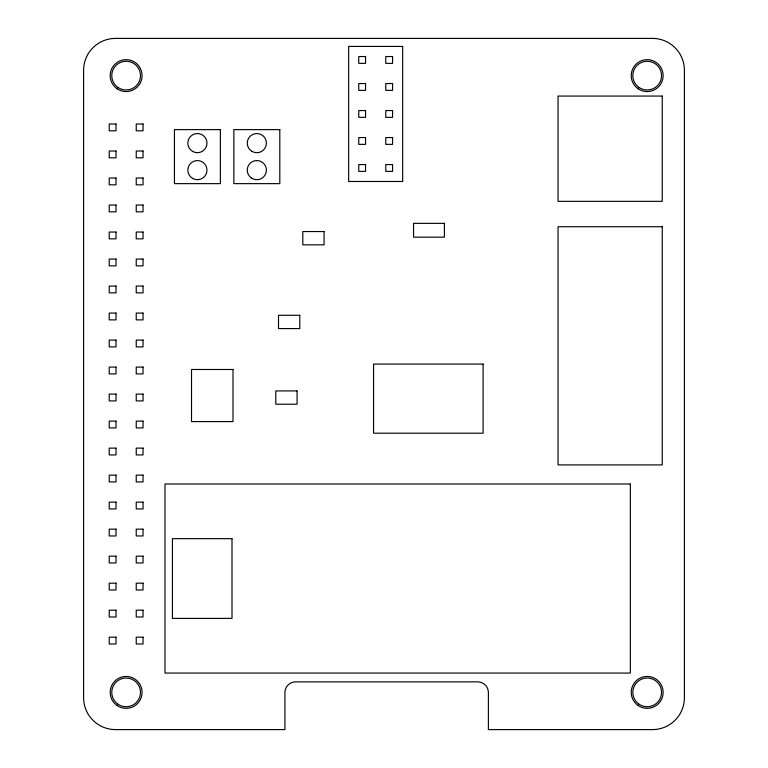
<?xml version="1.0" encoding="UTF-8"?>
<svg xmlns="http://www.w3.org/2000/svg" width="768" height="768" viewBox="0 0 768 768"><rect width="100%" height="100%" fill="white"/><g stroke="black" fill="none" stroke-linecap="round" stroke-linejoin="round"><path stroke-width="1.15" d="M652.502 38.4L115.498 38.4A31.901 31.901 0 0 0 83.597 70.301L83.597 697.699A31.901 31.901 0 0 0 115.498 729.6L284.928 729.6L284.928 692.496A10.637 10.637 0 0 1 295.555 681.869L477.763 681.869A10.637 10.637 0 0 1 488.39 692.496L488.39 729.6L652.502 729.6A31.901 31.901 0 0 0 684.403 697.699L684.403 70.301A31.901 31.901 0 0 0 652.502 38.4M402.672 46.426L348.653 46.426L348.653 181.478L402.672 181.478L402.672 46.426M365.558 56.534L358.752 56.534L358.752 63.341L365.558 63.341L365.558 56.534M392.573 56.534L385.766 56.534L385.766 63.341L392.573 63.341L392.573 56.534M365.558 83.539L358.752 83.539L358.752 90.346L365.558 90.346L365.558 83.539M392.573 83.539L385.766 83.539L385.766 90.346L392.573 90.346L392.573 83.539M662.256 96.067L558.048 96.067L558.048 201.341L662.256 201.341L662.256 96.067M365.558 110.554L358.752 110.554L358.752 117.36L365.558 117.36L365.558 110.554M392.573 110.554L385.766 110.554L385.766 117.36L392.573 117.36L392.573 110.554M116.026 124.003L109.219 124.003L109.219 130.81L116.026 130.81L116.026 124.003M143.04 124.003L136.234 124.003L136.234 130.81L143.04 130.81L143.04 124.003M220.378 129.619L174.442 129.619L174.442 183.638L220.378 183.638L220.378 129.619M279.802 129.619L233.856 129.619L233.856 183.638L279.802 183.638L279.802 129.619M365.558 137.558L358.752 137.558L358.752 144.365L365.558 144.365L365.558 137.558M392.573 137.558L385.766 137.558L385.766 144.365L392.573 144.365L392.573 137.558M116.026 151.008L109.219 151.008L109.219 157.814L116.026 157.814L116.026 151.008M143.04 151.008L136.234 151.008L136.234 157.814L143.04 157.814L143.04 151.008M365.558 164.573L358.752 164.573L358.752 171.379L365.558 171.379L365.558 164.573M392.573 164.573L385.766 164.573L385.766 171.379L392.573 171.379L392.573 164.573M116.026 178.022L109.219 178.022L109.219 184.829L116.026 184.829L116.026 178.022M143.04 178.022L136.234 178.022L136.234 184.829L143.04 184.829L143.04 178.022M116.026 205.037L109.219 205.037L109.219 211.834L116.026 211.834L116.026 205.037M143.04 205.037L136.234 205.037L136.234 211.834L143.04 211.834L143.04 205.037M444.403 223.354L413.558 223.354L413.558 237.178L444.403 237.178L444.403 223.354M662.256 226.714L558.048 226.714L558.048 464.909L662.256 464.909L662.256 226.714M324.077 231.552L302.813 231.552L302.813 244.848L324.077 244.848L324.077 231.552M116.026 232.042L109.219 232.042L109.219 238.848L116.026 238.848L116.026 232.042M143.04 232.042L136.234 232.042L136.234 238.848L143.04 238.848L143.04 232.042M116.026 259.056L109.219 259.056L109.219 265.862L116.026 265.862L116.026 259.056M143.04 259.056L136.234 259.056L136.234 265.862L143.04 265.862L143.04 259.056M116.026 286.061L109.219 286.061L109.219 292.867L116.026 292.867L116.026 286.061M143.04 286.061L136.234 286.061L136.234 292.867L143.04 292.867L143.04 286.061M116.026 313.075L109.219 313.075L109.219 319.882L116.026 319.882L116.026 313.075M143.04 313.075L136.234 313.075L136.234 319.882L143.04 319.882L143.04 313.075M299.77 315.283L278.506 315.283L278.506 328.579L299.77 328.579L299.77 315.283M116.026 340.08L109.219 340.08L109.219 346.886L116.026 346.886L116.026 340.08M143.04 340.08L136.234 340.08L136.234 346.886L143.04 346.886L143.04 340.08M483.101 364.08L373.565 364.08L373.565 433.2L483.101 433.2L483.101 364.08M116.026 367.094L109.219 367.094L109.219 373.901L116.026 373.901L116.026 367.094M143.04 367.094L136.234 367.094L136.234 373.901L143.04 373.901L143.04 367.094M232.992 369.485L191.52 369.485L191.52 421.594L232.992 421.594L232.992 369.485M297.072 390.912L275.798 390.912L275.798 404.208L297.072 404.208L297.072 390.912M116.026 394.099L109.219 394.099L109.219 400.906L116.026 400.906L116.026 394.099M143.04 394.099L136.234 394.099L136.234 400.906L143.04 400.906L143.04 394.099M116.026 421.114L109.219 421.114L109.219 427.92L116.026 427.92L116.026 421.114M143.04 421.114L136.234 421.114L136.234 427.92L143.04 427.92L143.04 421.114M116.026 448.118L109.219 448.118L109.219 454.925L116.026 454.925L116.026 448.118M143.04 448.118L136.234 448.118L136.234 454.925L143.04 454.925L143.04 448.118M116.026 475.133L109.219 475.133L109.219 481.939L116.026 481.939L116.026 475.133M143.04 475.133L136.234 475.133L136.234 481.939L143.04 481.939L143.04 475.133M630.336 483.994L164.995 483.994L164.995 673.056L630.336 673.056L630.336 483.994M116.026 502.138L109.219 502.138L109.219 508.944L116.026 508.944L116.026 502.138M143.04 502.138L136.234 502.138L136.234 508.944L143.04 508.944L143.04 502.138M116.026 529.152L109.219 529.152L109.219 535.958L116.026 535.958L116.026 529.152M143.04 529.152L136.234 529.152L136.234 535.958L143.04 535.958L143.04 529.152M231.994 538.646L172.435 538.646L172.435 618.403L231.994 618.403L231.994 538.646M116.026 556.166L109.219 556.166L109.219 562.963L116.026 562.963L116.026 556.166M143.04 556.166L136.234 556.166L136.234 562.963L143.04 562.963L143.04 556.166M116.026 583.171L109.219 583.171L109.219 589.978L116.026 589.978L116.026 583.171M143.04 583.171L136.234 583.171L136.234 589.978L143.04 589.978L143.04 583.171M116.026 610.186L109.219 610.186L109.219 616.992L116.026 616.992L116.026 610.186M143.04 610.186L136.234 610.186L136.234 616.992L143.04 616.992L143.04 610.186M116.026 637.19L109.219 637.19L109.219 643.997L116.026 643.997L116.026 637.19M143.04 637.19L136.234 637.19L136.234 643.997L143.04 643.997L143.04 637.19M192.624 178.416A9.571 9.571 0 0 0 206.976 170.131A9.571 9.571 0 0 0 192.624 161.846A9.571 9.571 0 0 0 192.624 178.416M639.139 87.504A14.352 14.352 0 0 0 661.507 76.646A14.352 14.352 0 0 0 640.915 62.707A14.352 14.352 0 0 0 639.139 87.504M638.246 705.59A15.955 15.955 0 0 0 663.101 693.523A15.955 15.955 0 0 0 640.214 678.038A15.955 15.955 0 0 0 638.246 705.59M638.246 88.829A15.955 15.955 0 0 0 663.101 76.752A15.955 15.955 0 0 0 640.214 61.267A15.955 15.955 0 0 0 638.246 88.829M117.187 705.59A15.955 15.955 0 0 0 142.042 693.523A15.955 15.955 0 0 0 119.155 678.038A15.955 15.955 0 0 0 117.187 705.59M117.187 88.829A15.955 15.955 0 0 0 142.042 76.752A15.955 15.955 0 0 0 119.155 61.267A15.955 15.955 0 0 0 117.187 88.829M639.139 704.266A14.352 14.352 0 0 0 661.507 693.408A14.352 14.352 0 0 0 640.915 679.469A14.352 14.352 0 0 0 639.139 704.266M252.048 151.411A9.571 9.571 0 0 0 266.4 143.126A9.571 9.571 0 0 0 252.048 134.832A9.571 9.571 0 0 0 252.048 151.411M251.462 178.061A9.571 9.571 0 0 0 266.371 170.813A9.571 9.571 0 0 0 252.653 161.52A9.571 9.571 0 0 0 251.462 178.061M118.08 704.266A14.352 14.352 0 0 0 140.448 693.408A14.352 14.352 0 0 0 119.856 679.469A14.352 14.352 0 0 0 118.08 704.266M118.08 87.504A14.352 14.352 0 0 0 140.448 76.646A14.352 14.352 0 0 0 119.856 62.707A14.352 14.352 0 0 0 118.08 87.504M192.624 151.411A9.571 9.571 0 0 0 206.976 143.126A9.571 9.571 0 0 0 192.624 134.832A9.571 9.571 0 0 0 192.624 151.411"/></g></svg>
